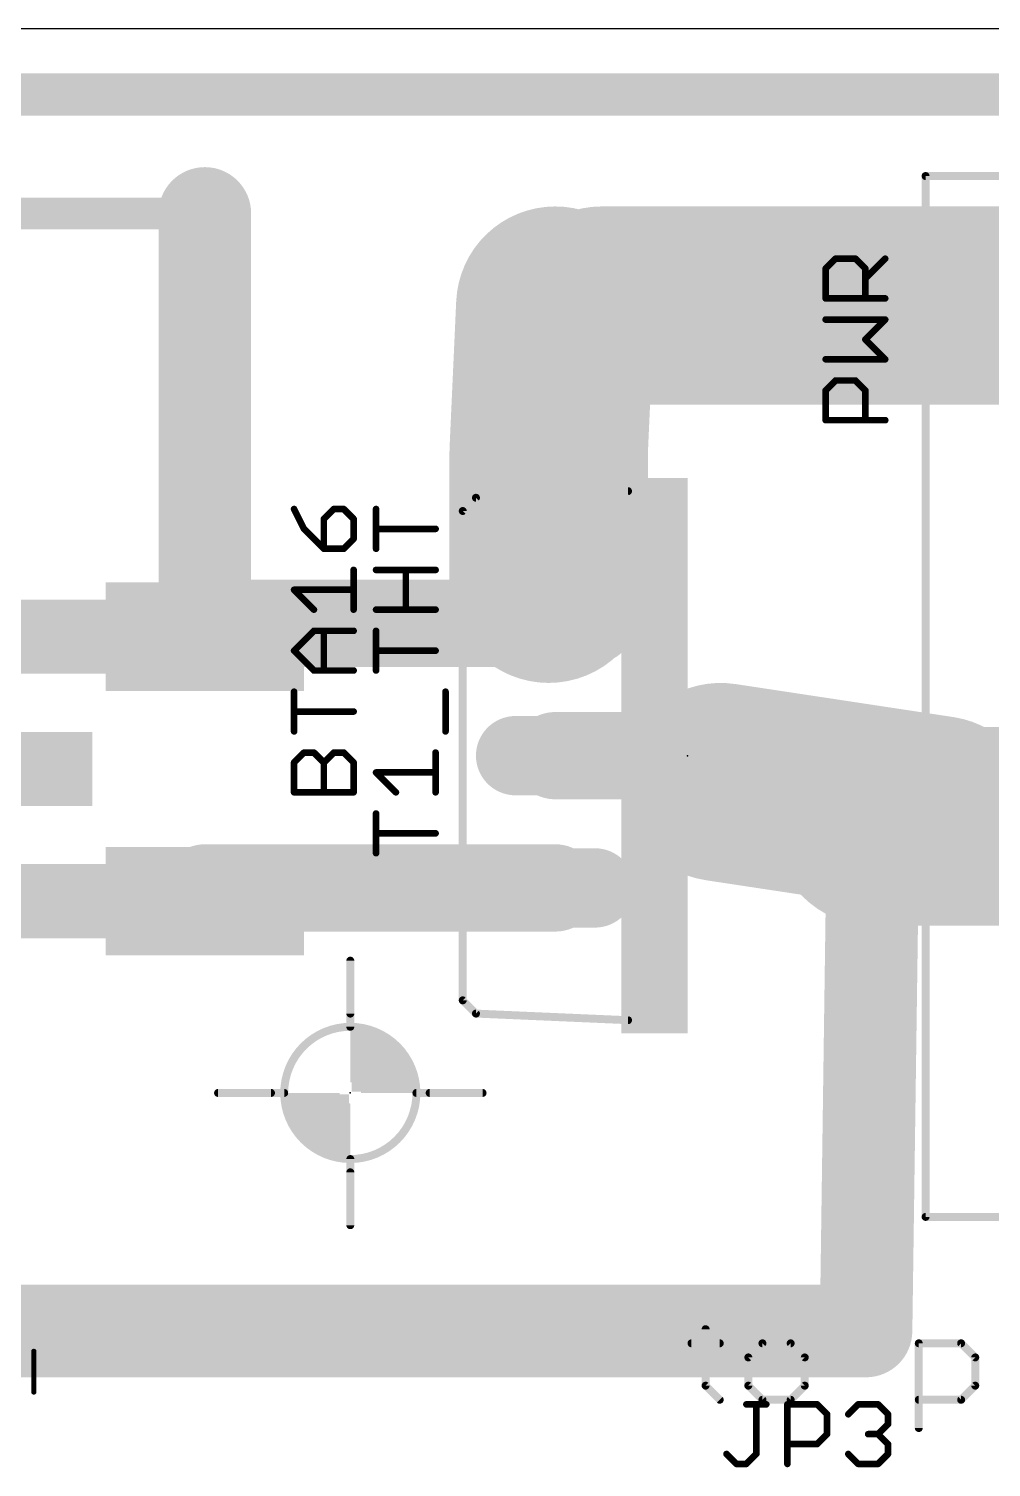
# Model space of a CAD drawing. Extents: x 2.5 to 78.6, y 0 to 52.1.
# Drawn here: x 44.5 to 62.98, y 24.43 to 52.06 of the extents above; entities that cross this region are included whole.
import ezdxf

# ---------------------------------------------------------------- set-up
doc = ezdxf.new("R2010")
doc.units = 0
for name, color, linetype in [('1', 22, 'CONTINUOUS'), ('16', 175, 'CONTINUOUS'), ('17', 82, 'CONTINUOUS'), ('20', 7, 'CONTINUOUS'), ('21', 253, 'CONTINUOUS'), ('23', 7, 'CONTINUOUS'), ('25', 253, 'CONTINUOUS'), ('27', 253, 'CONTINUOUS'), ('49', 253, 'CONTINUOUS'), ('51', 253, 'CONTINUOUS')]:
    doc.layers.add(name, color=color, linetype=linetype)

# ---------------------------------------------------------------- blocks, each defined once
blk = doc.blocks.new('RECT')
blk.add_solid([(-0.5, -0.5), (0.5, -0.5), (-0.5, 0.5), (0.5, 0.5)])
blk = doc.blocks.new('LONGP100')
at = {"const_width": 1}
blk.add_lwpolyline([(-0.5, 0), (0.5, 0)], dxfattribs=at)
at = {"const_width": 0.5}
for points in [[(-0.5, 0.25, 1), (-0.5, -0.25)], [(0.5, -0.25, 1), (0.5, 0.25)]]:
    blk.add_lwpolyline(points, format="xyb", dxfattribs=at)

msp = doc.modelspace()

# ---------------------------------------------------------------- linework, layer by layer
at = {"layer": '1'}
for points, const_width in [([(76.2, 50.8), (3.81, 50.8)], 0.8128), ([(47.879, 40.386), (47.879, 48.514)], 1.778), ([(47.879, 48.514), (26.67, 48.514)], 0.6096), ([(54.61, 46.743), (54.483, 43.942)], 3.81), ([(65.913, 46.743), (55.499, 46.743)], 3.81), ([(55.499, 46.743), (54.61, 46.743)], 1.6764), ([(54.483, 43.942), (54.483, 41.402)], 3.81), ([(47.879, 44.45), (47.879, 40.386)], 1.778), ([(54.483, 41.402), (54.61, 40.64)], 1.778), ([(54.61, 40.64), (47.879, 40.64)], 1.6764), ([(47.879, 40.64), (47.879, 40.386)], 1.6764), ([(57.785, 37.592), (61.976, 36.957)], 3.81), ([(54.61, 38.1), (56.515, 38.1)], 1.6764), ([(56.515, 38.1), (57.785, 37.592)], 1.6764), ([(65.913, 36.743), (60.706, 36.743)], 3.81), ([(60.706, 36.743), (60.706, 37.592)], 1.778), ([(61.976, 36.957), (60.706, 37.592)], 1.6764), ([(60.706, 36.195), (60.706, 36.743)], 1.778), ([(60.579, 27.051), (60.706, 36.195)], 1.778), ([(51.181, 35.56), (47.879, 35.56)], 1.6764), ([(47.879, 35.56), (47.879, 35.306)], 1.6764), ([(54.61, 35.56), (51.181, 35.56)], 1.6764), ([(51.181, 35.56), (47.879, 35.306)], 0.6096), ([(47.879, 35.306), (43.18, 35.306)], 0.6096), ([(50.673, 34.163), (50.673, 33.147)], 0.1524), ([(48.133, 31.623), (49.149, 31.623)], 0.1524), ([(53.213, 31.623), (52.197, 31.623)], 0.1524), ([(50.673, 29.083), (50.673, 30.099)], 0.1524), ([(37.465, 27.051), (60.579, 27.051)], 1.778)]:
    msp.add_lwpolyline(points, dxfattribs=dict(at, const_width=const_width))
for points, const_width in [([(48.3235, 48.514, 1), (47.4345, 48.514)], 0.889), ([(47.879, 48.3616, 1), (47.879, 48.6664)], 0.3048), ([(55.5615, 46.6999, 1), (53.6585, 46.7861)], 1.905), ([(55.499, 47.6955, 1), (55.499, 45.7905)], 1.905), ([(54.61, 47.1621, 1), (54.61, 46.3239)], 0.8382), ([(55.499, 46.3239, 1), (55.499, 47.1621)], 0.8382), ([(55.4355, 43.942, 1), (53.5305, 43.942)], 1.905), ([(48.3235, 44.45, 1), (47.4345, 44.45)], 0.889), ([(53.5315, 43.9851, 1), (55.4345, 43.8989)], 1.905), ([(53.5305, 41.402, 1), (55.4355, 41.402)], 1.905), ([(54.9215, 41.4751, 1), (54.0445, 41.3289)], 0.889), ([(47.879, 41.0591, 1), (47.879, 40.2209)], 0.8382), ([(48.2981, 40.64, 1), (47.4599, 40.64)], 0.8382), ([(54.61, 40.2209, 1), (54.61, 41.0591)], 0.8382), ([(54.1715, 40.5669, 1), (55.0485, 40.7131)], 0.889), ([(47.4345, 40.386, 1), (48.3235, 40.386)], 0.889), ([(47.4345, 40.386, 1), (48.3235, 40.386)], 0.889), ([(47.4599, 40.386, 1), (48.2981, 40.386)], 0.8382), ([(57.9277, 38.5338, 1), (57.6423, 36.6502)], 1.905), ([(54.61, 38.5191, 1), (54.61, 37.6809)], 0.8382), ([(56.6706, 38.4891, 1), (56.3594, 37.7109)], 0.8382), ([(56.515, 37.6809, 1), (56.515, 38.5191)], 0.8382), ([(61.8333, 36.0152, 1), (62.1187, 37.8988)], 1.905), ([(57.6294, 37.2029, 1), (57.9406, 37.9811)], 0.8382), ([(60.706, 37.6955, 1), (60.706, 35.7905)], 1.905), ([(61.1505, 37.592, 1), (60.2615, 37.592)], 0.889), ([(60.8934, 37.9669, 1), (60.5186, 37.2171)], 0.8382), ([(61.1505, 36.743, 1), (60.2615, 36.743)], 0.889), ([(61.7886, 36.5821, 1), (62.1634, 37.3319)], 0.8382), ([(60.2615, 36.743, 1), (61.1505, 36.743)], 0.889), ([(61.1505, 36.1888, 1), (60.2615, 36.2012)], 0.889), ([(60.2615, 36.195, 1), (61.1505, 36.195)], 0.889), ([(47.879, 35.9791, 1), (47.879, 35.1409)], 0.8382), ([(48.2981, 35.56, 1), (47.4599, 35.56)], 0.8382), ([(51.181, 35.9791, 1), (51.181, 35.1409)], 0.8382), ([(51.181, 35.1409, 1), (51.181, 35.9791)], 0.8382), ([(54.61, 35.1409, 1), (54.61, 35.9791)], 0.8382), ([(47.4599, 35.306, 1), (48.2981, 35.306)], 0.8382), ([(51.1927, 35.408, 1), (51.1693, 35.712)], 0.3048), ([(47.8673, 35.458, 1), (47.8907, 35.154)], 0.3048), ([(47.879, 35.1536, 1), (47.879, 35.4584)], 0.3048), ([(50.7111, 34.163, 1), (50.6349, 34.163)], 0.0762), ([(50.6349, 33.147, 1), (50.7111, 33.147)], 0.0762), ([(50.673, 30.353, 1), (50.673, 32.893, 1), (50.673, 30.353)], 0.1524), ([(51.2572, 31.6484, 0.4142), (50.6984, 32.2072)], 1.1176), ([(50.0888, 31.5976, 0.4142), (50.6476, 31.0388)], 1.1176), ([(48.133, 31.6611, 1), (48.133, 31.5849)], 0.0762), ([(49.149, 31.5849, 1), (49.149, 31.6611)], 0.0762), ([(52.197, 31.6611, 1), (52.197, 31.5849)], 0.0762), ([(53.213, 31.5849, 1), (53.213, 31.6611)], 0.0762), ([(50.7111, 30.099, 1), (50.6349, 30.099)], 0.0762), ([(50.6349, 29.083, 1), (50.7111, 29.083)], 0.0762), ([(60.579, 26.6065, 1), (60.579, 27.4955)], 0.889), ([(60.1345, 27.0572, 1), (61.0235, 27.0448)], 0.889)]:
    msp.add_lwpolyline(points, format="xyb", dxfattribs=dict(at, const_width=const_width))
at = {"layer": '16', "const_width": 0.1524}
for points in [[(50.673, 34.163), (50.673, 33.147)], [(48.133, 31.623), (49.149, 31.623)], [(53.213, 31.623), (52.197, 31.623)], [(50.673, 29.083), (50.673, 30.099)]]:
    msp.add_lwpolyline(points, dxfattribs=at)
at = {"layer": '16'}
for points, const_width in [([(50.7111, 34.163, 1), (50.6349, 34.163)], 0.0762), ([(50.6349, 33.147, 1), (50.7111, 33.147)], 0.0762), ([(50.673, 30.353, 1), (50.673, 32.893, 1), (50.673, 30.353)], 0.1524), ([(51.2572, 31.6484, 0.4142), (50.6984, 32.2072)], 1.1176), ([(50.0888, 31.5976, 0.4142), (50.6476, 31.0388)], 1.1176), ([(48.133, 31.6611, 1), (48.133, 31.5849)], 0.0762), ([(49.149, 31.5849, 1), (49.149, 31.6611)], 0.0762), ([(52.197, 31.6611, 1), (52.197, 31.5849)], 0.0762), ([(53.213, 31.5849, 1), (53.213, 31.6611)], 0.0762), ([(50.7111, 30.099, 1), (50.6349, 30.099)], 0.0762), ([(50.6349, 29.083, 1), (50.7111, 29.083)], 0.0762)]:
    msp.add_lwpolyline(points, format="xyb", dxfattribs=dict(at, const_width=const_width))
at = {"layer": '20'}
msp.add_line((77.14, 52.06), (2.54, 52.06), dxfattribs=at)
at = {"layer": '21', "const_width": 0.1524}
for points in [[(61.722, 49.232), (61.722, 29.242)], [(61.722, 49.232), (64.11, 49.232)], [(53.086, 43.053), (52.832, 42.799)], [(53.086, 43.053), (56.007, 43.18)], [(52.832, 33.401), (52.832, 42.799)], [(52.832, 33.401), (53.086, 33.147)], [(56.007, 33.02), (53.086, 33.147)], [(64.11, 29.242), (61.722, 29.242)]]:
    msp.add_lwpolyline(points, dxfattribs=at)
at = {"layer": '21'}
for points, const_width in [([(61.7601, 49.232, 1), (61.6839, 49.232)], 0.0762), ([(61.722, 49.2701, 1), (61.722, 49.1939)], 0.0762), ([(53.0843, 43.0911, 1), (53.0877, 43.0149)], 0.0762), ([(53.1129, 43.0261, 1), (53.0591, 43.0799)], 0.0762), ([(56.0087, 43.1419, 1), (56.0053, 43.2181)], 0.0762), ([(52.8701, 42.799, 1), (52.7939, 42.799)], 0.0762), ([(52.8051, 42.8259, 1), (52.8589, 42.7721)], 0.0762), ([(53.4416, 42.4688, 1), (53.4416, 42.7228, 1), (53.4416, 42.4688)], 0.254), ([(52.7939, 33.401, 1), (52.8701, 33.401)], 0.0762), ([(52.8589, 33.4279, 1), (52.8051, 33.3741)], 0.0762), ([(53.0877, 33.1851, 1), (53.0843, 33.1089)], 0.0762), ([(53.0591, 33.1201, 1), (53.1129, 33.1739)], 0.0762), ([(56.0053, 32.9819, 1), (56.0087, 33.0581)], 0.0762), ([(61.722, 29.2801, 1), (61.722, 29.2039)], 0.0762), ([(61.6839, 29.242, 1), (61.7601, 29.242)], 0.0762)]:
    msp.add_lwpolyline(points, format="xyb", dxfattribs=dict(at, const_width=const_width))
at = {"layer": '23'}
for p in [(57.15, 38.1), (50.673, 31.623)]:
    msp.add_point(p, dxfattribs=at)
at = {"layer": '25'}
for points, const_width in [([(59.8033, 47.4537), (59.994, 47.6443)], 0.127), ([(59.8033, 46.8817), (59.8033, 47.4537)], 0.127), ([(59.994, 47.6443), (60.3753, 47.6443)], 0.127), ([(60.3753, 47.6443), (60.566, 47.4537)], 0.127), ([(60.566, 47.263), (60.9473, 47.6443)], 0.127), ([(60.566, 47.4537), (60.566, 46.8817)], 0.127), ([(60.9473, 46.8817), (59.8033, 46.8817)], 0.127), ([(60.9473, 46.4749), (59.8033, 46.4749)], 0.127), ([(60.566, 46.0936), (60.9473, 46.4749)], 0.127), ([(60.9473, 45.7123), (60.566, 46.0936)], 0.127), ([(59.8033, 45.7123), (60.9473, 45.7123)], 0.127), ([(59.8033, 45.1149), (59.994, 45.3056)], 0.127), ([(59.994, 45.3056), (60.3753, 45.3056)], 0.127), ([(60.3753, 45.3056), (60.566, 45.1149)], 0.127), ([(59.8033, 44.5429), (59.8033, 45.1149)], 0.127), ([(60.566, 45.1149), (60.566, 44.5429)], 0.127), ([(60.9473, 44.5429), (59.8033, 44.5429)], 0.127), ([(51.1673, 42.0741), (51.1673, 42.8367)], 0.127), ([(52.3113, 42.4554), (51.1673, 42.4554)], 0.127), ([(51.1673, 41.6673), (52.3113, 41.6673)], 0.127), ([(51.7393, 40.9047), (51.7393, 41.6673)], 0.127), ([(52.3113, 40.9047), (51.1673, 40.9047)], 0.127), ([(51.1673, 39.7353), (51.1673, 40.4979)], 0.127), ([(52.3113, 40.1166), (51.1673, 40.1166)], 0.127), ([(52.502, 38.5659), (52.502, 39.3285)], 0.127), ([(52.3113, 37.3965), (52.3113, 38.1592)], 0.127), ([(51.5487, 37.3965), (51.1673, 37.7778)], 0.127), ([(51.1673, 37.7778), (52.3113, 37.7778)], 0.127), ([(51.1673, 36.2271), (51.1673, 36.9898)], 0.127), ([(52.3113, 36.6084), (51.1673, 36.6084)], 0.127), ([(57.4974, 27.086), (57.4974, 26.0014)], 0.1524), ([(57.2262, 26.8149), (57.7685, 26.8149)], 0.1524), ([(58.5888, 26.8149), (58.3176, 26.5437)], 0.1524), ([(59.1311, 26.8149), (58.5888, 26.8149)], 0.1524), ([(59.4023, 26.5437), (59.1311, 26.8149)], 0.1524), ([(61.592, 25.1879), (61.592, 26.8149)], 0.1524), ([(61.592, 26.8149), (62.4054, 26.8149)], 0.1524), ([(62.4054, 26.8149), (62.6766, 26.5437)], 0.1524), ([(44.5941, 25.8796), (44.5941, 26.6592)], 0.1016), ([(58.3176, 26.5437), (58.3176, 26.0014)], 0.1524), ([(59.4023, 26.0014), (59.4023, 26.5437)], 0.1524), ([(62.6766, 26.5437), (62.6766, 26.0014)], 0.1524), ([(57.4974, 26.0014), (57.7685, 25.7302)], 0.1524), ([(58.3176, 26.0014), (58.5888, 25.7302)], 0.1524), ([(59.1311, 25.7302), (59.4023, 26.0014)], 0.1524), ([(62.6766, 26.0014), (62.4054, 25.7302)], 0.1524), ([(58.2806, 25.6423), (58.662, 25.6423)], 0.127), ([(58.4713, 24.689), (58.4713, 25.6423)], 0.127), ([(58.5888, 25.7302), (59.1311, 25.7302)], 0.1524), ([(59.0687, 24.4983), (59.0687, 25.6423)], 0.127), ([(59.0687, 25.6423), (59.6407, 25.6423)], 0.127), ([(59.6407, 25.6423), (59.8313, 25.4516)], 0.127), ([(60.2381, 25.4516), (60.4288, 25.6423)], 0.127), ([(60.4288, 25.6423), (60.8101, 25.6423)], 0.127), ([(60.8101, 25.6423), (61.0007, 25.4516)], 0.127), ([(62.4054, 25.7302), (61.592, 25.7302)], 0.1524), ([(59.8313, 25.4516), (59.8313, 25.0703)], 0.127), ([(61.0007, 25.4516), (61.0007, 25.261)], 0.127), ([(61.0007, 25.261), (60.8101, 25.0703)], 0.127), ([(59.6407, 24.8796), (59.0687, 24.8796)], 0.127), ([(59.8313, 25.0703), (59.6407, 24.8796)], 0.127), ([(60.8101, 25.0703), (60.6194, 25.0703)], 0.127), ([(60.8101, 25.0703), (61.0007, 24.8796)], 0.127), ([(61.0007, 24.8796), (61.0007, 24.689)], 0.127), ([(57.8993, 24.689), (58.09, 24.4983)], 0.127), ([(58.2806, 24.4983), (58.4713, 24.689)], 0.127), ([(60.4288, 24.4983), (60.2381, 24.689)], 0.127), ([(61.0007, 24.689), (60.8101, 24.4983)], 0.127), ([(58.09, 24.4983), (58.2806, 24.4983)], 0.127), ([(60.8101, 24.4983), (60.4288, 24.4983)], 0.127)]:
    msp.add_lwpolyline(points, dxfattribs=dict(at, const_width=const_width))
for points, const_width in [([(59.8351, 47.4537, 1), (59.7716, 47.4537)], 0.0635), ([(59.994, 47.6761, 1), (59.994, 47.6126)], 0.0635), ([(60.0164, 47.6219, 1), (59.9715, 47.6668)], 0.0635), ([(60.3978, 47.6668, 1), (60.3529, 47.6219)], 0.0635), ([(60.3753, 47.6126, 1), (60.3753, 47.6761)], 0.0635), ([(60.5977, 47.4537, 1), (60.5342, 47.4537)], 0.0635), ([(60.9698, 47.6219, 1), (60.9248, 47.6668)], 0.0635), ([(59.7809, 47.4761, 1), (59.8258, 47.4312)], 0.0635), ([(60.5435, 47.2855, 1), (60.5884, 47.2406)], 0.0635), ([(60.5435, 47.4312, 1), (60.5884, 47.4761)], 0.0635), ([(59.8033, 46.9134, 1), (59.8033, 46.8499)], 0.0635), ([(59.7716, 46.8817, 1), (59.8351, 46.8817)], 0.0635), ([(60.5342, 46.8817, 1), (60.5977, 46.8817)], 0.0635), ([(60.9473, 46.8499, 1), (60.9473, 46.9134)], 0.0635), ([(59.8033, 46.5067, 1), (59.8033, 46.4432)], 0.0635), ([(60.9698, 46.4525, 1), (60.9248, 46.4974)], 0.0635), ([(60.9473, 46.4432, 1), (60.9473, 46.5067)], 0.0635), ([(60.5884, 46.1161, 1), (60.5435, 46.0712)], 0.0635), ([(60.5435, 46.1161, 1), (60.5884, 46.0712)], 0.0635), ([(59.8033, 45.7441, 1), (59.8033, 45.6805)], 0.0635), ([(60.9248, 45.6898, 1), (60.9698, 45.7348)], 0.0635), ([(60.9473, 45.6805, 1), (60.9473, 45.7441)], 0.0635), ([(59.994, 45.3373, 1), (59.994, 45.2738)], 0.0635), ([(60.0164, 45.2831, 1), (59.9715, 45.328)], 0.0635), ([(60.3978, 45.328, 1), (60.3529, 45.2831)], 0.0635), ([(60.3753, 45.2738, 1), (60.3753, 45.3373)], 0.0635), ([(59.8351, 45.1149, 1), (59.7716, 45.1149)], 0.0635), ([(59.7809, 45.1373, 1), (59.8258, 45.0924)], 0.0635), ([(60.5977, 45.1149, 1), (60.5342, 45.1149)], 0.0635), ([(60.5435, 45.0924, 1), (60.5884, 45.1373)], 0.0635), ([(59.8033, 44.5747, 1), (59.8033, 44.5112)], 0.0635), ([(59.7716, 44.5429, 1), (59.8351, 44.5429)], 0.0635), ([(60.5342, 44.5429, 1), (60.5977, 44.5429)], 0.0635), ([(60.9473, 44.5112, 1), (60.9473, 44.5747)], 0.0635), ([(51.1991, 42.8367, 1), (51.1356, 42.8367)], 0.0635), ([(51.1673, 42.4872, 1), (51.1673, 42.4237)], 0.0635), ([(52.3113, 42.4237, 1), (52.3113, 42.4872)], 0.0635), ([(51.1356, 42.0741, 1), (51.1991, 42.0741)], 0.0635), ([(51.1673, 41.6991, 1), (51.1673, 41.6356)], 0.0635), ([(51.7711, 41.6673, 1), (51.7076, 41.6673)], 0.0635), ([(52.3113, 41.6356, 1), (52.3113, 41.6991)], 0.0635), ([(51.1673, 40.9364, 1), (51.1673, 40.8729)], 0.0635), ([(51.7076, 40.9047, 1), (51.7711, 40.9047)], 0.0635), ([(52.3113, 40.8729, 1), (52.3113, 40.9364)], 0.0635), ([(51.1991, 40.4979, 1), (51.1356, 40.4979)], 0.0635), ([(51.1673, 40.1484, 1), (51.1673, 40.0849)], 0.0635), ([(52.3113, 40.0849, 1), (52.3113, 40.1484)], 0.0635), ([(51.1356, 39.7353, 1), (51.1991, 39.7353)], 0.0635), ([(52.5337, 39.3285, 1), (52.4702, 39.3285)], 0.0635), ([(52.4702, 38.5659, 1), (52.5337, 38.5659)], 0.0635), ([(52.3431, 38.1592, 1), (52.2796, 38.1592)], 0.0635), ([(51.1673, 37.8096, 1), (51.1673, 37.7461)], 0.0635), ([(51.1898, 37.8003, 1), (51.1449, 37.7554)], 0.0635), ([(52.3113, 37.7461, 1), (52.3113, 37.8096)], 0.0635), ([(51.5262, 37.374, 1), (51.5711, 37.419)], 0.0635), ([(52.2796, 37.3965, 1), (52.3431, 37.3965)], 0.0635), ([(51.1991, 36.9898, 1), (51.1356, 36.9898)], 0.0635), ([(51.1673, 36.6402, 1), (51.1673, 36.5767)], 0.0635), ([(52.3113, 36.5767, 1), (52.3113, 36.6402)], 0.0635), ([(51.1356, 36.2271, 1), (51.1991, 36.2271)], 0.0635), ([(57.5355, 27.086, 1), (57.4593, 27.086)], 0.0762), ([(57.2262, 26.853, 1), (57.2262, 26.7768)], 0.0762), ([(57.7685, 26.7768, 1), (57.7685, 26.853)], 0.0762), ([(58.5888, 26.853, 1), (58.5888, 26.7768)], 0.0762), ([(58.6157, 26.7879, 1), (58.5619, 26.8418)], 0.0762), ([(59.1581, 26.8418, 1), (59.1042, 26.7879)], 0.0762), ([(59.1311, 26.7768, 1), (59.1311, 26.853)], 0.0762), ([(61.6301, 26.8149, 1), (61.5539, 26.8149)], 0.0762), ([(61.592, 26.853, 1), (61.592, 26.7768)], 0.0762), ([(62.4324, 26.8418, 1), (62.3785, 26.7879)], 0.0762), ([(62.4054, 26.7768, 1), (62.4054, 26.853)], 0.0762), ([(44.6195, 26.6592, 1), (44.5687, 26.6592)], 0.0508), ([(58.3557, 26.5437, 1), (58.2795, 26.5437)], 0.0762), ([(58.2907, 26.5706, 1), (58.3446, 26.5168)], 0.0762), ([(59.4404, 26.5437, 1), (59.3642, 26.5437)], 0.0762), ([(59.3754, 26.5168, 1), (59.4292, 26.5706)], 0.0762), ([(62.7147, 26.5437, 1), (62.6385, 26.5437)], 0.0762), ([(62.6497, 26.5168, 1), (62.7036, 26.5706)], 0.0762), ([(57.5243, 26.0283, 1), (57.4704, 25.9744)], 0.0762), ([(57.4593, 26.0014, 1), (57.5355, 26.0014)], 0.0762), ([(58.3446, 26.0283, 1), (58.2907, 25.9744)], 0.0762), ([(58.2795, 26.0014, 1), (58.3557, 26.0014)], 0.0762), ([(59.3642, 26.0014, 1), (59.4404, 26.0014)], 0.0762), ([(59.4292, 25.9744, 1), (59.3754, 26.0283)], 0.0762), ([(62.6385, 26.0014, 1), (62.7147, 26.0014)], 0.0762), ([(62.7035, 25.9744, 1), (62.6497, 26.0283)], 0.0762), ([(44.5687, 25.8796, 1), (44.6195, 25.8796)], 0.0508), ([(57.7416, 25.7033, 1), (57.7955, 25.7571)], 0.0762), ([(58.2806, 25.674, 1), (58.2806, 25.6105)], 0.0635), ([(58.503, 25.6423, 1), (58.4395, 25.6423)], 0.0635), ([(58.5888, 25.7683, 1), (58.5888, 25.6921)], 0.0762), ([(58.5619, 25.7033, 1), (58.6157, 25.7571)], 0.0762), ([(58.662, 25.6105, 1), (58.662, 25.674)], 0.0635), ([(59.1004, 25.6423, 1), (59.0369, 25.6423)], 0.0635), ([(59.0687, 25.674, 1), (59.0687, 25.6105)], 0.0635), ([(59.1042, 25.7571, 1), (59.1581, 25.7033)], 0.0762), ([(59.1311, 25.6921, 1), (59.1311, 25.7683)], 0.0762), ([(59.6631, 25.6647, 1), (59.6182, 25.6198)], 0.0635), ([(59.6407, 25.6105, 1), (59.6407, 25.674)], 0.0635), ([(60.4288, 25.674, 1), (60.4288, 25.6105)], 0.0635), ([(60.4512, 25.6198, 1), (60.4063, 25.6647)], 0.0635), ([(60.8325, 25.6647, 1), (60.7876, 25.6198)], 0.0635), ([(60.8101, 25.6105, 1), (60.8101, 25.674)], 0.0635), ([(61.592, 25.7683, 1), (61.592, 25.6921)], 0.0762), ([(62.3785, 25.7571, 1), (62.4324, 25.7033)], 0.0762), ([(62.4054, 25.6921, 1), (62.4054, 25.7683)], 0.0762), ([(59.8631, 25.4516, 1), (59.7996, 25.4516)], 0.0635), ([(59.8089, 25.4292, 1), (59.8538, 25.4741)], 0.0635), ([(60.2156, 25.4741, 1), (60.2605, 25.4292)], 0.0635), ([(61.0325, 25.4516, 1), (60.969, 25.4516)], 0.0635), ([(60.9783, 25.4292, 1), (61.0232, 25.4741)], 0.0635), ([(60.969, 25.261, 1), (61.0325, 25.261)], 0.0635), ([(61.0232, 25.2385, 1), (60.9783, 25.2834)], 0.0635), ([(61.5539, 25.1879, 1), (61.6301, 25.1879)], 0.0762), ([(59.0687, 24.9114, 1), (59.0687, 24.8479)], 0.0635), ([(59.6182, 24.9021, 1), (59.6631, 24.8572)], 0.0635), ([(59.6407, 24.8479, 1), (59.6407, 24.9114)], 0.0635), ([(59.7996, 25.0703, 1), (59.8631, 25.0703)], 0.0635), ([(59.8538, 25.0478, 1), (59.8089, 25.0927)], 0.0635), ([(60.6194, 25.102, 1), (60.6194, 25.0385)], 0.0635), ([(60.8325, 25.0927, 1), (60.7876, 25.0478)], 0.0635), ([(60.7876, 25.0927, 1), (60.8325, 25.0478)], 0.0635), ([(60.8101, 25.0385, 1), (60.8101, 25.102)], 0.0635), ([(61.0325, 24.8796, 1), (60.969, 24.8796)], 0.0635), ([(60.9783, 24.8572, 1), (61.0232, 24.9021)], 0.0635), ([(57.9218, 24.7114, 1), (57.8768, 24.6665)], 0.0635), ([(58.4395, 24.689, 1), (58.503, 24.689)], 0.0635), ([(58.4937, 24.6665, 1), (58.4488, 24.7114)], 0.0635), ([(60.2605, 24.7114, 1), (60.2156, 24.6665)], 0.0635), ([(60.969, 24.689, 1), (61.0325, 24.689)], 0.0635), ([(61.0232, 24.6665, 1), (60.9783, 24.7114)], 0.0635), ([(58.09, 24.53, 1), (58.09, 24.4666)], 0.0635), ([(58.0675, 24.4758, 1), (58.1124, 24.5208)], 0.0635), ([(58.2582, 24.5208, 1), (58.3031, 24.4758)], 0.0635), ([(58.2806, 24.4666, 1), (58.2806, 24.53)], 0.0635), ([(59.0369, 24.4983, 1), (59.1004, 24.4983)], 0.0635), ([(60.4288, 24.53, 1), (60.4288, 24.4666)], 0.0635), ([(60.4063, 24.4758, 1), (60.4512, 24.5208)], 0.0635), ([(60.7876, 24.5208, 1), (60.8325, 24.4758)], 0.0635), ([(60.8101, 24.4666, 1), (60.8101, 24.53)], 0.0635)]:
    msp.add_lwpolyline(points, format="xyb", dxfattribs=dict(at, const_width=const_width))
at = {"layer": '27', "const_width": 0.127}
for points in [[(49.5925, 42.8367), (49.7832, 42.4554)], [(50.3552, 42.8367), (50.1645, 42.6461)], [(50.5458, 42.8367), (50.3552, 42.8367)], [(50.7365, 42.6461), (50.5458, 42.8367)], [(50.1645, 42.6461), (50.1645, 42.0741)], [(50.7365, 42.2648), (50.7365, 42.6461)], [(49.7832, 42.4554), (50.1645, 42.0741)], [(50.5458, 42.0741), (50.7365, 42.2648)], [(50.1645, 42.0741), (50.5458, 42.0741)], [(50.7365, 40.9047), (50.7365, 41.6673)], [(49.9739, 40.9047), (49.5925, 41.286)], [(49.5925, 41.286), (50.7365, 41.286)], [(49.5925, 40.1166), (49.9739, 40.4979)], [(49.9739, 40.4979), (50.7365, 40.4979)], [(50.1645, 39.7353), (50.1645, 40.4979)], [(49.9739, 39.7353), (49.5925, 40.1166)], [(50.7365, 39.7353), (49.9739, 39.7353)], [(49.5925, 38.5659), (49.5925, 39.3285)], [(50.7365, 38.9472), (49.5925, 38.9472)], [(49.5925, 37.9685), (49.7832, 38.1592)], [(49.7832, 38.1592), (49.9739, 38.1592)], [(49.9739, 38.1592), (50.1645, 37.9685)], [(50.1645, 37.9685), (50.3552, 38.1592)], [(50.3552, 38.1592), (50.5458, 38.1592)], [(50.5458, 38.1592), (50.7365, 37.9685)], [(49.5925, 37.3965), (49.5925, 37.9685)], [(50.1645, 37.3965), (50.1645, 37.9685)], [(50.7365, 37.9685), (50.7365, 37.3965)], [(50.7365, 37.3965), (49.5925, 37.3965)]]:
    msp.add_lwpolyline(points, dxfattribs=at)
at = {"layer": '27', "const_width": 0.0635}
for points in [[(49.6209, 42.8509, 1), (49.5641, 42.8225)], [(50.3552, 42.8685, 1), (50.3552, 42.805)], [(50.3776, 42.8143, 1), (50.3327, 42.8592)], [(50.5683, 42.8592, 1), (50.5234, 42.8143)], [(50.5458, 42.805, 1), (50.5458, 42.8685)], [(50.1963, 42.6461, 1), (50.1328, 42.6461)], [(50.1421, 42.6685, 1), (50.187, 42.6236)], [(50.7683, 42.6461, 1), (50.7047, 42.6461)], [(50.714, 42.6236, 1), (50.759, 42.6685)], [(49.8056, 42.4779, 1), (49.7607, 42.433)], [(49.7548, 42.4412, 1), (49.8116, 42.4696)], [(50.7047, 42.2648, 1), (50.7683, 42.2648)], [(50.759, 42.2423, 1), (50.714, 42.2872)], [(50.1645, 42.1058, 1), (50.1645, 42.0423)], [(50.1328, 42.0741, 1), (50.1963, 42.0741)], [(50.1421, 42.0516, 1), (50.187, 42.0965)], [(50.5234, 42.0965, 1), (50.5683, 42.0516)], [(50.5458, 42.0423, 1), (50.5458, 42.1058)], [(50.7683, 41.6673, 1), (50.7047, 41.6673)], [(49.5925, 41.3178, 1), (49.5925, 41.2543)], [(49.615, 41.3085, 1), (49.5701, 41.2636)], [(50.7365, 41.2543, 1), (50.7365, 41.3178)], [(49.9514, 40.8822, 1), (49.9963, 40.9271)], [(50.7047, 40.9047, 1), (50.7683, 40.9047)], [(49.9739, 40.5297, 1), (49.9739, 40.4662)], [(49.9963, 40.4755, 1), (49.9514, 40.5204)], [(50.1963, 40.4979, 1), (50.1328, 40.4979)], [(50.7365, 40.4662, 1), (50.7365, 40.5297)], [(49.615, 40.1391, 1), (49.5701, 40.0942)], [(49.5701, 40.1391, 1), (49.615, 40.0942)], [(49.9739, 39.767, 1), (49.9739, 39.7035)], [(49.9514, 39.7128, 1), (49.9963, 39.7577)], [(50.7365, 39.7035, 1), (50.7365, 39.767)], [(50.1328, 39.7353, 1), (50.1963, 39.7353)], [(49.6243, 39.3285, 1), (49.5608, 39.3285)], [(49.5925, 38.979, 1), (49.5925, 38.9155)], [(50.7365, 38.9155, 1), (50.7365, 38.979)], [(49.5608, 38.5659, 1), (49.6243, 38.5659)], [(49.7832, 38.1909, 1), (49.7832, 38.1274)], [(49.8056, 38.1367, 1), (49.7607, 38.1816)], [(49.9963, 38.1816, 1), (49.9514, 38.1367)], [(49.9739, 38.1274, 1), (49.9739, 38.1909)], [(50.3552, 38.1909, 1), (50.3552, 38.1274)], [(50.3776, 38.1367, 1), (50.3327, 38.1816)], [(50.5683, 38.1816, 1), (50.5234, 38.1367)], [(50.5458, 38.1274, 1), (50.5458, 38.1909)], [(49.6243, 37.9685, 1), (49.5608, 37.9685)], [(49.5701, 37.9909, 1), (49.615, 37.946)], [(50.1963, 37.9685, 1), (50.1328, 37.9685)], [(50.1421, 37.9909, 1), (50.187, 37.946)], [(50.1421, 37.946, 1), (50.187, 37.9909)], [(50.7683, 37.9685, 1), (50.7047, 37.9685)], [(50.714, 37.946, 1), (50.759, 37.9909)], [(49.5925, 37.4283, 1), (49.5925, 37.3648)], [(49.5608, 37.3965, 1), (49.6243, 37.3965)], [(50.1328, 37.3965, 1), (50.1963, 37.3965)], [(50.7047, 37.3965, 1), (50.7683, 37.3965)], [(50.7365, 37.3648, 1), (50.7365, 37.4283)]]:
    msp.add_lwpolyline(points, format="xyb", dxfattribs=at)
at = {"layer": '49', "const_width": 0.1524}
for points in [[(50.673, 34.163), (50.673, 32.893)], [(48.133, 31.623), (49.403, 31.623)], [(53.213, 31.623), (51.943, 31.623)], [(50.673, 29.083), (50.673, 30.353)]]:
    msp.add_lwpolyline(points, dxfattribs=at)
at = {"layer": '49'}
for points, const_width in [([(50.7111, 34.163, 1), (50.6349, 34.163)], 0.0762), ([(50.673, 30.353, 1), (50.673, 32.893, 1), (50.673, 30.353)], 0.1524), ([(50.673, 30.353, 1), (50.673, 32.893, 1), (50.673, 30.353)], 0.1524), ([(50.6349, 32.893, 1), (50.7111, 32.893)], 0.0762), ([(51.181, 31.623, 0.4142), (50.673, 32.131)], 1.4224), ([(51.181, 31.623, 0.4142), (50.673, 32.131)], 1.4224), ([(50.165, 31.623, 0.4142), (50.673, 31.115)], 1.4224), ([(50.165, 31.623, 0.4142), (50.673, 31.115)], 1.4224), ([(48.133, 31.6611, 1), (48.133, 31.5849)], 0.0762), ([(49.403, 31.5849, 1), (49.403, 31.6611)], 0.0762), ([(51.943, 31.6611, 1), (51.943, 31.5849)], 0.0762), ([(53.213, 31.5849, 1), (53.213, 31.6611)], 0.0762), ([(50.7111, 30.353, 1), (50.6349, 30.353)], 0.0762), ([(50.6349, 29.083, 1), (50.7111, 29.083)], 0.0762)]:
    msp.add_lwpolyline(points, format="xyb", dxfattribs=dict(at, const_width=const_width))

# ---------------------------------------------------------------- block references
at = {"layer": '1', "xscale": 2.0828, "yscale": 3.81, "rotation": 90}
for p in [(47.879, 40.386), (47.879, 35.306)]:
    msp.add_blockref('RECT', p, dxfattribs=at)
at = {"layer": '17', "xscale": 1.524, "yscale": 1.524}
for p in [(54.61, 40.64), (54.61, 40.64), (54.61, 38.1), (54.61, 38.1), (54.61, 35.56), (54.61, 35.56)]:
    msp.add_blockref('LONGP100', p, dxfattribs=at)
at = {"layer": '21'}
for p, xscale, yscale, rotation in [((56.134, 42.4815), 1.905, 0.508, 270), ((56.769, 38.1), 10.668, 0.762, 270), ((44.4754, 40.386), 1.4224, 2.4892, 90), ((56.134, 39.37), 0.762, 0.508, 270), ((44.4754, 37.846), 1.4224, 2.4892, 90), ((56.134, 36.83), 0.762, 0.508, 270), ((44.4754, 35.306), 1.4224, 2.4892, 90), ((56.134, 33.7185), 1.905, 0.508, 270)]:
    msp.add_blockref('RECT', p, dxfattribs=dict(at, xscale=xscale, yscale=yscale, rotation=rotation))
at = {"layer": '51'}
for p, xscale, yscale, rotation in [((56.134, 40.64), 1.778, 0.508, 270), ((46.4312, 40.386), 1.4224, 1.4224, 90), ((47.8028, 40.386), 1.1176, 1.4224, 90), ((56.134, 38.1), 1.778, 0.508, 270), ((56.134, 35.56), 1.778, 0.508, 270), ((46.4312, 35.306), 1.4224, 1.4224, 90), ((47.8028, 35.306), 1.1176, 1.4224, 90)]:
    msp.add_blockref('RECT', p, dxfattribs=dict(at, xscale=xscale, yscale=yscale, rotation=rotation))

doc.saveas('drawing.dxf')
